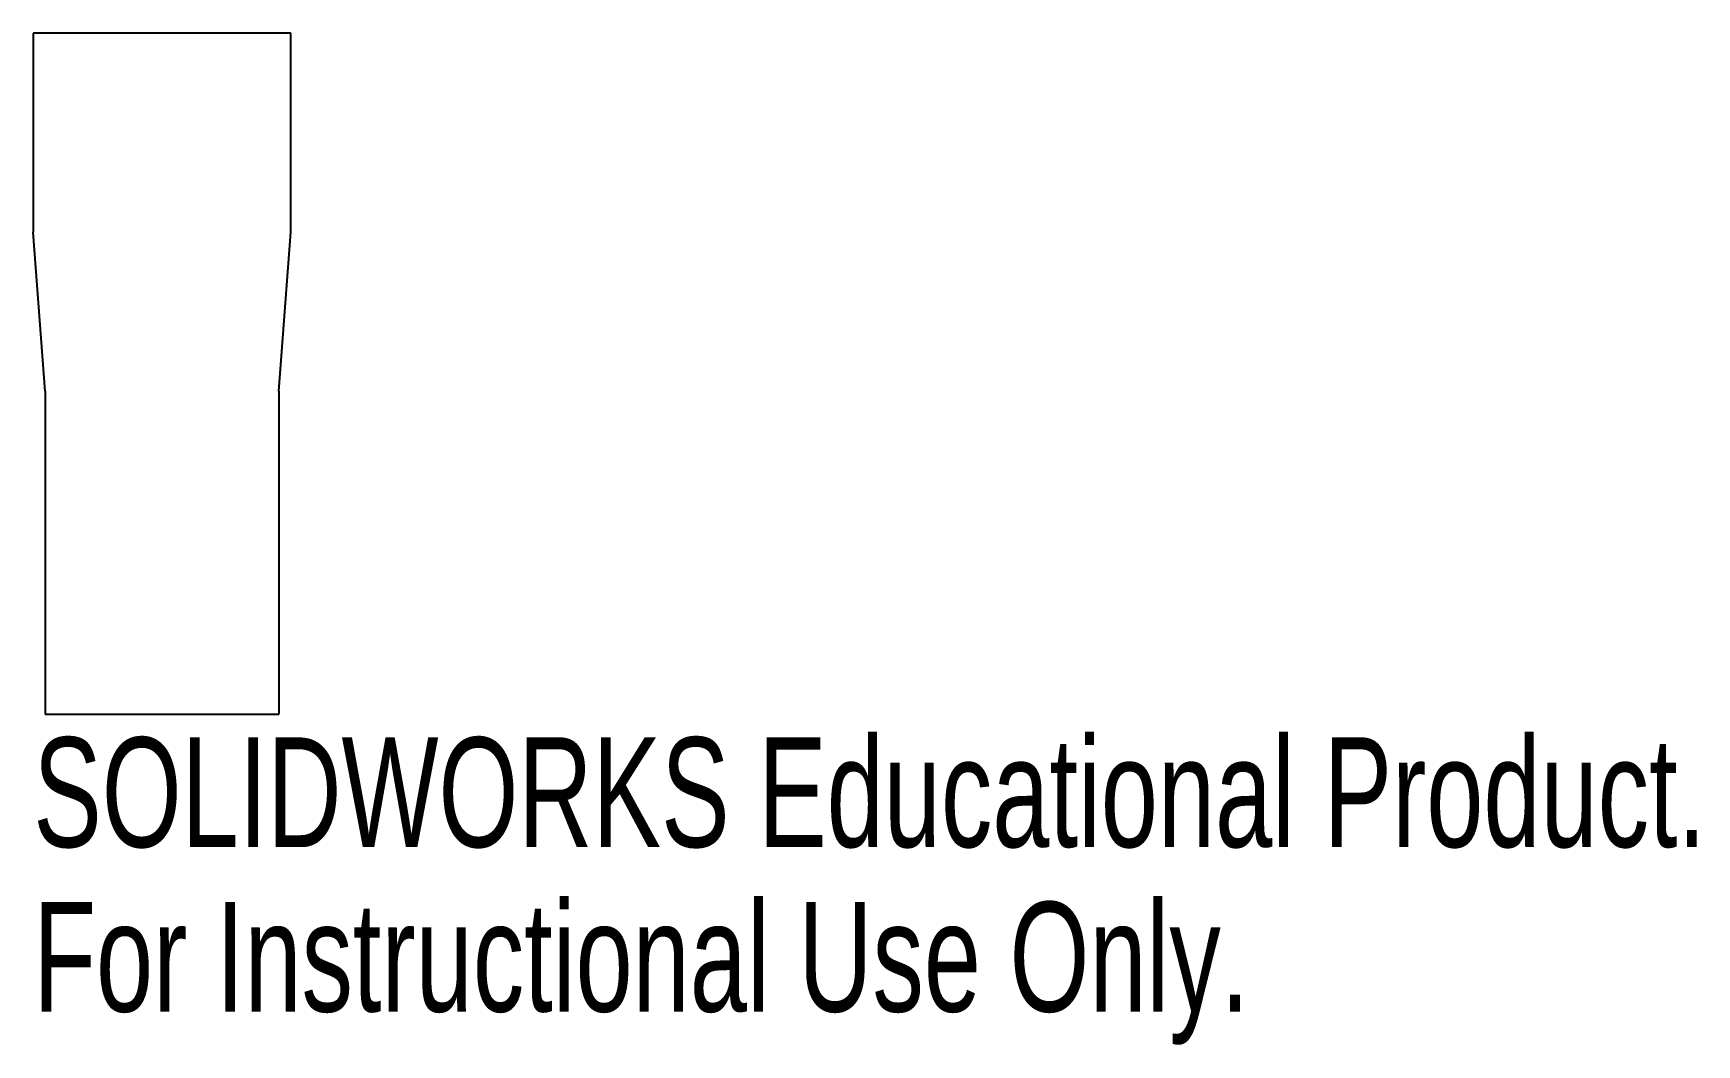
# Model space of a CAD drawing. Header units: millimetres. Extents: x -5.7 to 67.6, y -29.6 to 15.
import ezdxf

# ---------------------------------------------------------------- set-up
doc = ezdxf.new("R2010")
doc.units = ezdxf.units.MM
doc.styles.add('SLDTEXTSTYLE0', font='TXT', dxfattribs={"width": 0.7})

msp = doc.modelspace()

# ---------------------------------------------------------------- linework, layer by layer
at = {"color": 7, "linetype": 'Continuous', "lineweight": 25}
for p, q in [((-5.67, 15), (-5.67, 6.23)), ((5.67, 15), (-5.67, 15)), ((5.67, 6.23), (5.67, 15)), ((-5.145, -0.77), (-5.67, 6.23)), ((5.145, -0.77), (5.67, 6.23)), ((-5.145, -0.77), (-5.145, -15)), ((5.145, -0.77), (5.145, -15)), ((-5.145, -15), (5.145, -15))]:
    msp.add_line(p, q, dxfattribs=at)

# ---------------------------------------------------------------- texts
at = {"color": 7, "linetype": 'Continuous', "char_height": 4.83362, "attachment_point": 1, "style": 'SLDTEXTSTYLE0'}
for s, insert in [('SOLIDWORKS Educational Product.', (-5.67, -16.02)), ('For Instructional Use Only.', (-5.67, -23.27))]:
    msp.add_mtext(s, dxfattribs=dict(at, insert=insert))

doc.saveas('drawing.dxf')
